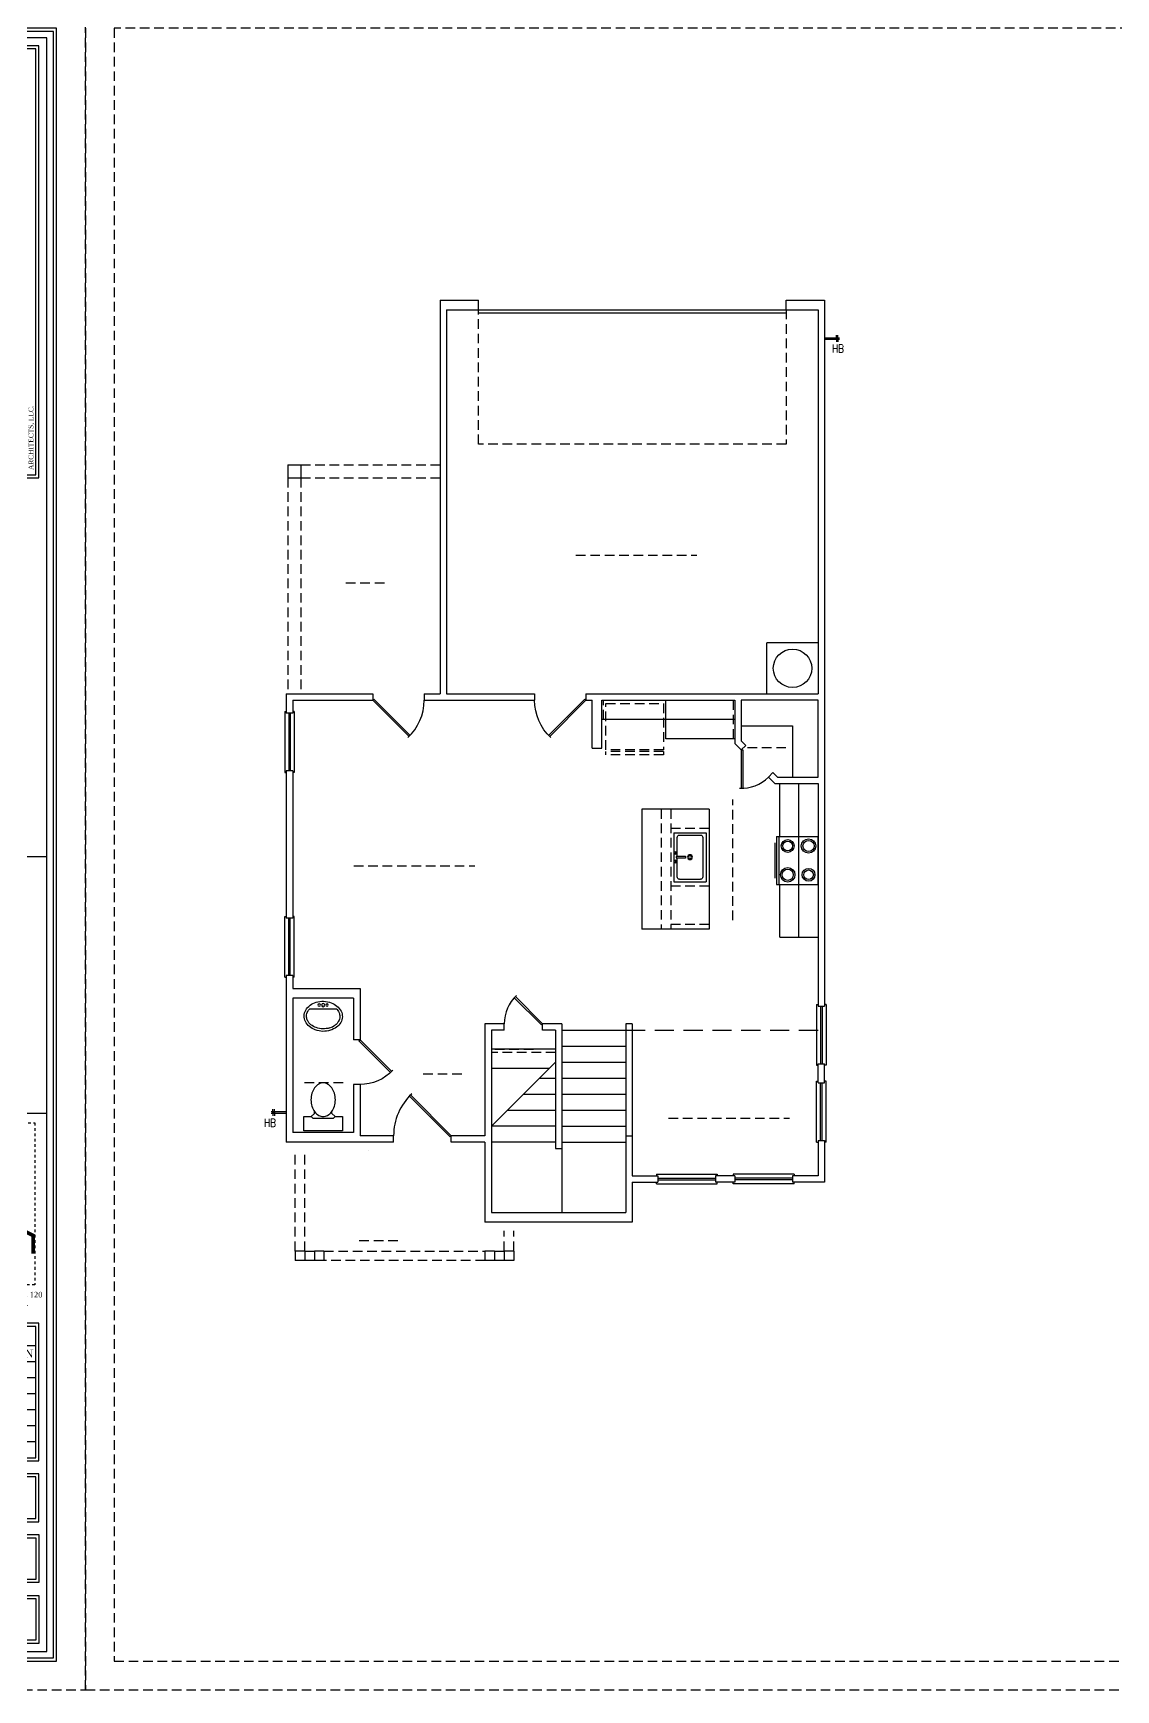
# Model space of a CAD drawing. Header units: inches. Extents: x 1062 to 6528, y -11616 to 5280.
# Drawn here: x 4863 to 5539, y 3168 to 4203 of the extents above; entities that cross this region are included whole.
import ezdxf
from ezdxf.enums import TextEntityAlignment as Align

# ---------------------------------------------------------------- set-up
doc = ezdxf.new("R2010")
doc.units = ezdxf.units.IN
doc.header["$LTSCALE"] = 24
doc.header["$MEASUREMENT"] = 0
for name, pattern in [('DASH', [0.1236, 0.0618, -0.0618]), ('DASHED', [0.75, 0.5, -0.25]), ('HIDDEN', [0.375, 0.25, -0.125])]:
    doc.linetypes.add(name, pattern=pattern)
doc.layers.get('Defpoints').update_dxf_attribs({"color": 3, "linetype": 'HIDDEN'})
for name, color, linetype in [('A-DOOR', 4, 'CONTINUOUS'), ('A-WALL', 2, 'CONTINUOUS'), ('AN', 6, 'CONTINUOUS'), ('P-FIXT', 6, 'CONTINUOUS'), ('TB', 5, 'CONTINUOUS')]:
    doc.layers.add(name, color=color, linetype=linetype)
doc.layers.add('cam_Wall', color=105, linetype='CONTINUOUS', lineweight=40)
doc.layers.add('ssp_BATHROOM FITTINGS', color=6, linetype='CONTINUOUS', lineweight=0)
doc.layers.get('AN').off()
doc.styles.add('MtXpl_Century_Gothic', font='GOTHIC.TTF')
doc.styles.add('ROMANT', font='times.ttf')
doc.styles.add('SIMPLEX', font='simplex.shx', dxfattribs={"width": 0.8})

# ---------------------------------------------------------------- blocks, each defined once
blk = doc.blocks.new('TB MIDTOWN LOGO')
at = {"layer": 'Defpoints', "linetype": 'DASH'}
blk.add_lwpolyline([(-36, 90), (36, 90), (36, 0), (-36, 0)], close=True, dxfattribs=at)
at = {"layer": 'TB', "color": 142, "true_color": 0x30ace0, "const_width": 2}
blk.add_lwpolyline([(-35, 17.39), (-35, 40.89), (-18, 49.39), (-18, 18.39), (-22, 18.39), (-22, 87.39), (-6, 79.39), (-6, 18.39), (-14, 18.39), (-14, 59.39), (-6, 64.72), (2, 59.39), (2, 18.39), (-2, 18.39), (-2, 44.39), (6, 49.72), (14, 44.39), (14, 18.39), (6, 18.39), (6, 56.39), (22, 64.39), (22, 18.39), (18, 18.39), (18, 35.89), (35, 27.39), (35, 17.39)], dxfattribs=at)
at = {"layer": 'TB', "color": 250, "linetype": 'DASH', "true_color": 0x1c2230, "insert": (0, 15.39), "char_height": 9.25, "width": 72, "attachment_point": 2, "style": 'MtXpl_Century_Gothic'}
blk.add_mtext('\\pxqd;MIDTOWN', dxfattribs=at)
at = {"layer": 'TB', "color": 142, "linetype": 'DASH', "true_color": 0x30ace0, "insert": (0, 3.68), "char_height": 3.5, "width": 72, "attachment_point": 2, "style": 'MtXpl_Century_Gothic'}
blk.add_mtext('\\pxqd;ARCHITECTS', dxfattribs=at)
blk = doc.blocks.new('TB CAMDEN 11X17')
at = {"layer": 'Defpoints', "color": 5}
blk.add_lwpolyline([(-1632, 0), (0, 0), (0, 1056), (-1632, 1056)], close=True, dxfattribs=at)
at = {"layer": 'Defpoints', "color": 7, "linetype": 'HIDDEN'}
blk.add_lwpolyline([(-1614, 18), (-512, 18), (-512, 1038), (-1614, 1038)], close=True, dxfattribs=at)
at = {"layer": 'TB', "color": 6}
for p, q in [((-120, 520.6), (-24, 520.6)), ((-120, 360.3), (-24, 360.3)), ((-31, 215), (-113, 215)), ((-31, 205), (-113, 205)), ((-31, 195), (-113, 195)), ((-31, 185), (-113, 185)), ((-31, 175), (-113, 175)), ((-31, 165), (-113, 165)), ((-31, 155), (-113, 155))]:
    blk.add_line(p, q, dxfattribs=at)
at = {"layer": 'TB', "color": 2}
for points in [[(-126, 18), (-18, 18), (-18, 1038), (-126, 1038)], [(-124, 20), (-20, 20), (-20, 1036), (-124, 1036)]]:
    blk.add_lwpolyline(points, close=True, dxfattribs=at)
at = {"layer": 'TB', "color": 6}
for points in [[(-120, 24), (-24, 24), (-24, 1032), (-120, 1032)], [(-115, 757), (-29, 757), (-29, 1027), (-115, 1027)], [(-113, 759), (-31, 759), (-31, 1025), (-113, 1025)], [(-115, 143), (-29, 143), (-29, 229), (-115, 229)], [(-113, 145), (-31, 145), (-31, 227), (-113, 227)], [(-115, 105), (-29, 105), (-29, 135), (-115, 135)], [(-113, 107), (-31, 107), (-31, 133), (-113, 133)], [(-115, 97), (-29, 97), (-29, 67), (-115, 67)], [(-113, 95), (-31, 95), (-31, 69), (-113, 69)], [(-115, 59), (-29, 59), (-29, 29), (-115, 29)], [(-113, 57), (-31, 57), (-31, 31), (-113, 31)]]:
    blk.add_lwpolyline(points, close=True, dxfattribs=at)
at = {"layer": 'TB', "linetype": 'DASH', "xscale": 1.125, "yscale": 1.125, "zscale": 1.125}
blk.add_blockref('TB MIDTOWN LOGO', (-72, 253), dxfattribs=at)
at = {"layer": 'TB', "color": 6, "insert": (-72, 762), "char_height": 3, "width": 260, "attachment_point": 4, "rotation": 90, "style": 'ROMANT'}
blk.add_mtext('\\pxqj;{\\H1.33333x;\\W1.4253;COPYRIGHT, MIDTOWN ARCHITECTS, LLC. - 2024\\P}THESE PLANS ARE INTENDED TO PROVIDE THE BASIC CONSTRUCTION INFORMATION NECESSARY TO  SUBSTANTIALLY COMPLETE THIS STRUCTURE.  THESE PLANS MUST BE VERIFIED AND CHECKED BY THE  BUILDER OR THE PERSON IN AUTHORITY OF THIS PROJECT.  ANY DISCREPANCY, ERROR, AND/OR OMISSION, IF  FOUND, IS TO BE BROUGHT TO THE IMMEDIATE ATTENTION OF THE DESIGNER BEFORE ANY CONSTRUCTION IS  COMMENCED OR PURCHASES MADE.  IT IS RECOMMENDED THAT THE OWNER OR BUILDER OBTAIN  COMPLETE ENGINEERING SERVICES, FOUNDATION, HVAC, AND STRUCTURAL, BEFORE BEGINNING  CONSTRUCTION OF ANY KIND.  NOTE: ALL FEDERAL, STATE, AND LOCAL CODES, ORDINANCES, AND  RESTRICTIONS TAKE PRECEDENCE OVER ANY PART OF THESE PLANS WHICH MAY CONFLICT WITH SAME, AND  MUST BE STRICTLY OBEYED AND FOLLOWED BEFORE AND DURING CONSTRUCTION.  THESE PLANS ARE  COPYRIGHTED AND ARE SUBJECT TO COPYRIGHT PROTECTION AS AN "ARCHITECTURAL WORK" UNDER SEC. 102  OF THE COPYRIGHT ACT, 17 U.S.O. AS AMENDED DECEMBER 1990 AND KNOWN AS ARCHITECTURAL  WORKS COPYRIGHT PROTECTION ACT OF 1990.  THE PROTECTION INCLUDES BUT IS NOT LIMITED TO THE  OVERALL FORM AS WELL AS THE ARRANGEMENT AND COMPOSITION OF SPACES AND ELEMENTS OF THE  DESIGN.  UNDER SUCH PROTECTION, UNAUTHORIZED USE OF THESE PLANS, WORK OR HOME REPRESENTED,  CAN LEGALLY RESULT IN THE CESSATION OF CONSTRUCTION OR BUILDINGS BEING SEIZED AND/ OR MONETARY  COMPENSATION TO MIDTOWN ARCHITECTS, LLC.', dxfattribs=at)
at = {"layer": 'TB', "color": 6, "attachment_point": 5, "style": 'ROMANT'}
for s, insert, char_height, width in [('1801 WITTINGTON PLACE, SUITE 120\\PFARMERS BRANCH, TX 75234\\PPHONE: 972-839-9429', (-72, 241), 3.5, 87.956), ('DESCRIPTION', (-57, 210), 5, 52)]:
    blk.add_mtext(s, dxfattribs=dict(at, insert=insert, char_height=char_height, width=width))
at = {"layer": 'TB', "color": 6, "style": 'ROMANT'}
for tag, p in [('S.NAME.1', (-87, 440.4)), ('S.NAME.2', (-69, 440.4)), ('S.NAME.3', (-51, 440.4))]:
    blk.add_attdef(tag, text='', height=12, rotation=90, dxfattribs=at).set_placement(p, align=Align.MIDDLE_CENTER)
for tag, p in [('SCALE', (-72, 113.5)), ('S.NUMBER', (-72, 37.5))]:
    blk.add_attdef(tag, text='', height=8, dxfattribs=at).set_placement(p, align=Align.MIDDLE_CENTER)
blk = doc.blocks.new('Ksink-Single Bowl')
at = {"layer": 'P-FIXT'}
for p, q in [((-15.3, 20), (15.3, 20)), ((-15.3, 20), (-15.3, 0)), ((-13.8, 16.5), (-13.8, 3.5)), ((-0.5, 18), (-12.3, 18)), ((-0.5, 12.9), (-0.5, 18.7)), ((-0.5, 18.7), (0.5, 18.7)), ((0.3, 12.6), (-0.3, 12.6)), ((0.5, 18.7), (0.5, 12.9)), ((12.3, 18), (0.5, 18)), ((13.8, 16.5), (13.8, 3.5)), ((15.3, 20), (15.3, 0)), ((-15.3, 0), (15.3, 0)), ((-12.3, 2), (12.3, 2))]:
    blk.add_line(p, q, dxfattribs=at)
for centre, radius in [((-2.7, 18.9), 0.75), ((-2.7, 18.9), 0.5), ((0, 10), 1.5), ((0, 10), 1), ((2.7, 18.9), 0.75), ((2.7, 18.9), 0.5)]:
    blk.add_circle(centre, radius, dxfattribs=at)
for centre, radius, start, end in [((-12.3, 16.5), 1.5, 90, 180), ((-0.3, 12.9), 0.25, 180, 270), ((0.3, 12.9), 0.25, 270, 0), ((12.3, 16.5), 1.5, 360, 90), ((-12.3, 3.5), 1.5, 180, 270), ((12.3, 3.5), 1.5, 270, 360)]:
    blk.add_arc(centre, radius, start, end, dxfattribs=at)
blk = doc.blocks.new('2068ANGLE')
at = {"layer": 'A-DOOR', "color": 0}
for p, q in [((-0.7, -0.7), (-17.7, 16.2)), ((0, 0), (-17, 17)), ((0, 0), (-0.7, -0.7))]:
    blk.add_line(p, q, dxfattribs=at)
blk.add_arc((0, 0), 24, 132.612, 180, dxfattribs=at)
blk = doc.blocks.new('2868ANGLE')
at = {"layer": 'A-DOOR', "color": 0}
for p, q in [((-0.7, -0.7), (-23.3, 21.9)), ((0, 0), (-22.6, 22.6)), ((0, 0), (-0.7, -0.7))]:
    blk.add_line(p, q, dxfattribs=at)
blk.add_arc((0, 0), 32, 133.2092, 180, dxfattribs=at)
blk = doc.blocks.new('3068ANGLE')
at = {"layer": 'A-DOOR', "color": 0}
for p, q in [((-0.7, -0.7), (-26.2, 24.7)), ((0, 0), (-25.5, 25.5)), ((0, 0), (-0.7, -0.7))]:
    blk.add_line(p, q, dxfattribs=at)
blk.add_arc((0, 0), 36, 133.4082, 180, dxfattribs=at)
blk = doc.blocks.new('WC')
at = {"layer": 'P-FIXT', "color": 0}
for p, q in [((-12, -9), (-12, 0)), ((-12, 0), (12, 0)), ((12, 0), (12, -9)), ((-7.5, -9), (-12, -9)), ((-7.5, -9), (-6.5, -8)), ((-7.5, -9), (-5.5, -11)), ((6.5, -8), (-6.5, -8)), ((7.5, -9), (5.5, -11)), ((7.5, -9), (6.5, -8)), ((12, -9), (7.5, -9)), ((-5.5, -11), (-5.5, -12.2)), ((5.5, -11), (5.5, -12.2))]:
    blk.add_line(p, q, dxfattribs=at)
blk.add_lwpolyline([(0, -30, 0.130075), (2.8, -29.3, 0.10646), (5.4, -26.9, 0.084286), (7, -23.6, 0.073334), (7.6, -19.5, 0.073334), (7, -15.4, 0.084286), (5.4, -12.1, 0.10646), (2.8, -9.7, 0.130075), (0, -9, 0.130075), (-2.8, -9.7, 0.10646), (-5.4, -12.1, 0.084286), (-7, -15.4, 0.073334), (-7.6, -19.5, 0.073334), (-7, -23.6, 0.084286), (-5.4, -26.9, 0.10646), (-2.8, -29.3, 0.130075)], format="xyb", close=True, dxfattribs=at)
blk = doc.blocks.new('Ped')
at = {"layer": 'P-FIXT', "color": 0}
blk.add_line((8.3, 5), (-8.4, 5), dxfattribs=at)
blk.add_lwpolyline([(0.1, -9.1, 0.078829), (4.8, -8.2, 0.088062), (8.5, -6.1, 0.105303), (11, -2.9, 0.121879), (11.8, 0.6, 0.121879), (10.8, 4.1, 0.105303), (8.1, 7.2, 0.088062), (4.3, 9.1, 0.078829), (-0.4, 9.7, 0.078829), (-5.1, 8.8, 0.088062), (-8.7, 6.7, 0.105303), (-11.3, 3.5, 0.121879), (-12.1, 0, 0.121879), (-11.1, -3.5, 0.105303), (-8.4, -6.5, 0.088062), (-4.6, -8.4, 0.078829)], format="xyb", close=True, dxfattribs=at)
for centre, radius in [((-2.5, 7.3), 0.75), ((-0.1, 7.3), 1), ((2.4, 7.3), 0.75)]:
    blk.add_circle(centre, radius, dxfattribs=at)
for centre, radius, start, end in [((-4.6, 0.2), 5.93, 153.7535, 181.5491), ((-4.6, 0.2), 5.93, 181.5491, 209.3447), ((-2.4, -0.9), 8.38, 135.5914, 153.7535), ((2.2, -0.8), 8.38, 29.3447, 43.2157), ((4.4, 0.4), 5.93, 1.5491, 29.3447), ((4.4, 0.4), 5.93, 333.7535, 1.5491), ((-2.5, 1.4), 8.38, 209.3447, 233.3898), ((-1.1, 3.2), 10.7, 233.3898, 253.5202), ((-0.3, 6.1), 13.6, 253.5202, 271.5491), ((-0.3, 6.1), 13.6, 271.5491, 289.578), ((0.7, 3.3), 10.7, 289.578, 309.7084), ((2.2, 1.5), 8.38, 309.7084, 333.7535)]:
    blk.add_arc(centre, radius, start, end, dxfattribs=at)
blk = doc.blocks.new('2468ANGLE')
at = {"layer": 'A-DOOR', "color": 0}
for p, q in [((-20.5, 19.1), (-0.7, -0.7)), ((-19.8, 19.8), (0, 0)), ((-0.7, -0.7), (0, 0))]:
    blk.add_line(p, q, dxfattribs=at)
blk.add_arc((0, 0), 28, 132.9533, 180, dxfattribs=at)
blk = doc.blocks.new('Ref')
at = {"layer": 'A-WALL', "color": 6, "linetype": 'HIDDEN'}
for p, q in [((-32, 0), (-32, -36)), ((-30, 0), (-32, 0)), ((-30, 0), (-30, -36)), ((-29, 0), (-29, -36)), ((0, 0), (-29, 0)), ((0, -36), (0, 0)), ((-32, -36), (-30, -36)), ((-29, -36), (0, -36))]:
    blk.add_line(p, q, dxfattribs=at)
blk = doc.blocks.new('Range')
at = {"layer": 'A-WALL', "color": 6}
for p, q in [((-27, 11), (-27, -11)), ((-26, 15), (-26, -15)), ((-26, 15), (0, 15)), ((0, -15), (0, 15)), ((-26, -15), (0, -15))]:
    blk.add_line(p, q, dxfattribs=at)
at = {"layer": 'A-WALL', "color": 4}
blk.add_line((-24.5, 15), (-24.5, -15), dxfattribs=at)
at = {"layer": 'A-WALL', "color": 6}
for centre, radius in [((-19, 9), 4), ((-6, 9), 4.5), ((-19, -9), 4.5), ((-6, -9), 4)]:
    blk.add_circle(centre, radius, dxfattribs=at)
at = {"layer": 'A-WALL', "color": 4}
for centre, radius in [((-19, 9), 3), ((-6, 9), 3.5), ((-19, -9), 3.5), ((-6, -9), 3)]:
    blk.add_circle(centre, radius, dxfattribs=at)
blk = doc.blocks.new('*U590')
at = {"layer": 'Defpoints', "color": 7}
blk.add_line((-37.4, 0), (38.1, 0), dxfattribs=at)
blk = doc.blocks.new('*U591')
at = {"layer": 'Defpoints', "color": 7}
blk.add_line((-11.7, 0), (12.3, 0), dxfattribs=at)
blk = doc.blocks.new('1ST FLOOR')
at = {"layer": 'A-DOOR'}
for p, q in [((-1, -257), (-1, -295)), ((-1, -257), (0, -257)), ((1.5, -258), (1.5, -294)), ((2.5, -258), (2.5, -294)), ((5, -257), (4, -257)), ((5, -257), (5, -295)), ((-1, -295), (0, -295)), ((5, -295), (4, -295)), ((-1, -423), (-1, -385)), ((-1, -385), (0, -385)), ((1.5, -422), (1.5, -386)), ((2.5, -422), (2.5, -386)), ((5, -385), (4, -385)), ((5, -423), (5, -385)), ((-1, -423), (0, -423)), ((5, -423), (4, -423)), ((331, -440), (331, -478)), ((331, -440), (332, -440)), ((333.5, -441), (333.5, -477)), ((334.5, -441), (334.5, -477)), ((337, -440), (336, -440)), ((337, -440), (337, -478)), ((331, -478), (332, -478)), ((337, -478), (336, -478)), ((331, -526), (331, -488)), ((331, -488), (332, -488)), ((333.5, -525), (333.5, -489)), ((334.5, -525), (334.5, -489)), ((337, -488), (336, -488)), ((337, -526), (337, -488)), ((331, -526), (332, -526)), ((337, -526), (336, -526)), ((231, -546), (269, -546)), ((231, -546), (231, -547)), ((269, -546), (269, -547)), ((317, -546), (279, -546)), ((279, -546), (279, -547)), ((317, -546), (317, -547)), ((231, -552), (231, -551)), ((231, -552), (269, -552)), ((232, -548.5), (268, -548.5)), ((232, -549.5), (268, -549.5)), ((269, -552), (269, -551)), ((279, -552), (279, -551)), ((317, -552), (279, -552)), ((316, -548.5), (280, -548.5)), ((316, -549.5), (280, -549.5)), ((317, -552), (317, -551))]:
    blk.add_line(p, q, dxfattribs=at)
at = {"layer": 'A-WALL'}
for p, q in [((96, 0), (120, 0)), ((96, 0), (96, -246)), ((120, -6), (120, 0)), ((312, 0), (336, 0)), ((312, -6), (312, 0)), ((336, 0), (336, -441)), ((100, -6), (120, -6)), ((100, -6), (100, -246)), ((312, -6), (332, -6)), ((332, -6), (332, -246)), ((1, -103), (9, -103)), ((1, -103), (1, -111)), ((9, -103), (9, -111)), ((1, -111), (9, -111)), ((0, -246), (54, -246)), ((0, -246), (0, -258)), ((54, -246), (54, -250)), ((86, -246), (96, -246)), ((86, -246), (86, -250)), ((100, -246), (155, -246)), ((155, -246), (155, -250)), ((187, -246), (332, -246)), ((187, -246), (187, -250)), ((4, -258), (0, -258)), ((4, -250), (54, -250)), ((4, -250), (4, -258)), ((86, -250), (155, -250)), ((86, -250), (86, -250)), ((187, -250), (191, -250)), ((191, -280), (191, -250)), ((197, -250), (280, -250)), ((197, -280), (197, -250)), ((280, -250), (280, -277)), ((332, -250), (284, -250)), ((284, -250), (284, -275.3)), ((332, -298), (332, -250)), ((284, -281), (280, -277)), ((286.8, -278.2), (284, -275.3)), ((286.8, -278.2), (284, -281)), ((191, -280), (197, -280)), ((0, -294), (0, -386)), ((4, -294), (0, -294)), ((4, -294), (4, -386)), ((303.8, -295.2), (301, -298)), ((305, -302), (301, -298)), ((306.7, -298), (303.8, -295.2)), ((306.7, -298), (332, -298)), ((305, -302), (332, -302)), ((332, -302), (332, -441)), ((4, -386), (0, -386)), ((4, -422), (0, -422)), ((4, -430), (46, -430)), ((46, -430), (46, -462)), ((42, -436), (4, -436)), ((4, -436), (4, -520)), ((42, -436), (42, -462)), ((332, -441), (336, -441)), ((136, -452), (124, -452)), ((124, -452), (124, -522)), ((136, -456), (136, -452)), ((172, -452), (160, -452)), ((160, -456), (160, -452)), ((172, -452), (172, -530)), ((46, -462), (42, -462)), ((136, -456), (128, -456)), ((128, -456), (128, -570)), ((168, -456), (160, -456)), ((168, -456), (168, -530)), ((332, -489), (332, -477)), ((332, -477), (336, -477)), ((336, -489), (336, -477)), ((46, -490), (42, -490)), ((42, -490), (42, -520)), ((46, -490), (46, -522)), ((332, -489), (336, -489)), ((67, -526), (0, -526)), ((42, -520), (4, -520)), ((67, -522), (46, -522)), ((46, -526), (46, -526)), ((67, -526), (67, -522)), ((124, -522), (103, -522)), ((103, -526), (103, -522)), ((124, -526), (103, -526)), ((212, -522), (212, -570)), ((212, -522), (216, -522)), ((216, -522), (216, -547)), ((332, -525), (332, -547)), ((332, -525), (336, -525)), ((336, -525), (336, -551)), ((168, -530), (172, -530)), ((216, -547), (232, -547)), ((232, -547), (232, -551)), ((280, -547), (268, -547)), ((268, -547), (268, -551)), ((280, -547), (280, -551)), ((332, -547), (316, -547)), ((316, -547), (316, -551)), ((216, -551), (216, -576)), ((216, -551), (232, -551)), ((280, -551), (268, -551)), ((336, -551), (316, -551)), ((128, -570), (212, -570))]:
    blk.add_line(p, q, dxfattribs=at)
at = {"layer": 'A-WALL', "color": 4}
for p, q in [((120, -6), (312, -6)), ((120, -8), (312, -8))]:
    blk.add_line(p, q, dxfattribs=at)
at = {"layer": 'A-WALL', "color": 4, "linetype": 'HIDDEN'}
for p, q in [((120, -90), (120, -6)), ((312, -6), (312, -90)), ((312, -90), (120, -90)), ((264, -366), (240, -366)), ((264, -390), (240, -390)), ((168, -470), (128, -470))]:
    blk.add_line(p, q, dxfattribs=at)
at = {"layer": 'A-WALL', "color": 6}
for p, q in [((300, -246), (300, -214)), ((332, -214), (300, -214)), ((237, -274), (237, -250)), ((280, -262), (197, -262)), ((284, -266), (316, -266)), ((316, -266), (316, -298)), ((280, -274), (237, -274)), ((308, -335), (308, -302)), ((320, -398), (320, -302)), ((264, -318), (222, -318)), ((222, -318), (222, -393)), ((264, -318), (264, -393)), ((308, -398), (308, -365)), ((264, -393), (222, -393)), ((308, -398), (332, -398)), ((216, -452), (212, -452)), ((212, -452), (212, -522)), ((216, -452), (216, -522)), ((172, -456), (212, -456)), ((168, -468), (128, -468)), ((128, -516), (168, -476)), ((172, -466), (212, -466)), ((172, -476), (212, -476)), ((164, -480), (128, -480)), ((158, -486), (168, -486)), ((172, -486), (212, -486)), ((148, -496), (168, -496)), ((172, -496), (212, -496)), ((138, -506), (168, -506)), ((172, -506), (212, -506)), ((168, -516), (128, -516)), ((172, -516), (212, -516)), ((168, -526), (128, -526)), ((172, -526), (212, -526)), ((172, -530), (172, -570))]:
    blk.add_line(p, q, dxfattribs=at)
at = {"layer": 'A-WALL', "color": 9, "linetype": 'HIDDEN'}
for p, q in [((198, -262), (198, -250)), ((279, -250), (279, -274)), ((264, -330), (240, -330))]:
    blk.add_line(p, q, dxfattribs=at)
at = {"layer": 'A-WALL', "color": 5, "linetype": 'HIDDEN'}
for p, q in [((234, -318), (234, -393)), ((240, -318), (240, -393))]:
    blk.add_line(p, q, dxfattribs=at)
at = {"layer": 'A-WALL', "color": 5, "linetype": 'DASHED'}
blk.add_line((212, -456), (332, -456), dxfattribs=at)
at = {"layer": 'A-WALL'}
for points in [[(0, -422), (0, -426), (0, -526)], [(4, -422), (4, -430)]]:
    blk.add_lwpolyline(points, dxfattribs=at)
at = {"layer": 'A-WALL', "color": 1}
blk.add_circle((316, -230), 12, dxfattribs=at)
at = {"layer": 'A-DOOR'}
for name, p, rotation in [('2868ANGLE', (54, -250), 180), ('2068ANGLE', (284, -281), 134.9999999999891)]:
    blk.add_blockref(name, p, dxfattribs=dict(at, rotation=rotation))
at = {"layer": 'A-DOOR', "xscale": -1}
for name, p, rotation in [('2868ANGLE', (187, -250), 180), ('2468ANGLE', (46, -462), 270)]:
    blk.add_blockref(name, p, dxfattribs=dict(at, rotation=rotation))
at = {"layer": 'A-DOOR'}
for name, p in [('2068ANGLE', (160, -452)), ('3068ANGLE', (103, -522))]:
    blk.add_blockref(name, p, dxfattribs=at)
at = {"layer": 'A-WALL'}
for name, p, xscale, rotation in [('Ref', (235.5, -252), -1, 270), ('Ksink-Single Bowl', (262, -348), -1.000000000000002, 90)]:
    blk.add_blockref(name, p, dxfattribs=dict(at, xscale=xscale, rotation=rotation))
blk.add_blockref('Range', (332, -350), dxfattribs=at)
at = {"layer": 'AN'}
for name, p in [('*U590', (218.2, -159.4)), ('*U591', (48.9, -176.7)), ('*U591', (299.6, -279.5)), ('*U590', (79.5, -353.3)), ('*U591', (141.9, -468)), ('*U591', (97.2, -483.4)), ('*U591', (23.1, -488.8)), ('*U590', (276, -511.1))]:
    blk.add_blockref(name, p, dxfattribs=at)
at = {"layer": 'AN', "rotation": 90}
blk.add_blockref('*U590', (278.7, -350), dxfattribs=at)
at = {"layer": 'P-FIXT', "xscale": -1}
blk.add_blockref('Ped', (22.9, -447.7), dxfattribs=at)
at = {"layer": 'P-FIXT', "rotation": 180}
blk.add_blockref('WC', (23, -519), dxfattribs=at)
blk = doc.blocks.new('*U692')
at = {"layer": 'P-FIXT'}
for p, q in [((0, 0.5), (9.2, 0.5)), ((7.2, 0), (7.2, 2)), ((7.2, 0), (7.2, -2)), ((8.2, 0), (8.2, 2)), ((8.2, 0), (8.2, -2)), ((0, -0.5), (9.2, -0.5))]:
    blk.add_line(p, q, dxfattribs=at)
at = {"layer": 'P-FIXT', "lineweight": 13, "style": 'SIMPLEX', "width": 0.8}
blk.add_text('HB', height=5, dxfattribs=at).set_placement((4.5, -8.8))
blk = doc.blocks.new('*U694')
at = {"layer": 'P-FIXT'}
for p, q in [((0, 0.5), (-9.2, 0.5)), ((-8.2, 0), (-8.2, 2)), ((-8.2, 0), (-8.2, -2)), ((-7.2, 0), (-7.2, 2)), ((-7.2, 0), (-7.2, -2)), ((0, -0.5), (-9.2, -0.5))]:
    blk.add_line(p, q, dxfattribs=at)
at = {"layer": 'P-FIXT', "lineweight": 13, "style": 'SIMPLEX', "width": 0.8}
blk.add_text('HB', height=5, dxfattribs=at).set_placement((-13.7, -8.9))

msp = doc.modelspace()

# ---------------------------------------------------------------- linework, layer by layer
at = {"layer": 'A-WALL', "color": 4, "linetype": 'HIDDEN'}
for p, q in [((5030.40009, 3933.13122), (5117.40009, 3933.13122)), ((5022.40009, 3925.13122), (5022.40009, 3790.13122)), ((5030.40009, 3925.13122), (5117.40009, 3925.13122)), ((5030.40009, 3925.13122), (5030.40009, 3790.13122)), ((5026.90009, 3442.13122), (5026.90009, 3504.63122)), ((5032.90009, 3442.13122), (5032.90009, 3504.63122)), ((5157.40009, 3442.13122), (5157.40009, 3454.63122)), ((5163.40009, 3442.13122), (5163.40009, 3454.63122)), ((5032.90009, 3442.13122), (5038.90009, 3442.13122)), ((5038.90009, 3436.13122), (5032.90009, 3436.13122)), ((5044.90009, 3442.13122), (5145.40009, 3442.13122)), ((5145.40009, 3436.13122), (5044.90009, 3436.13122)), ((5151.40009, 3442.13122), (5157.40009, 3442.13122)), ((5157.40009, 3436.13122), (5151.40009, 3436.13122))]:
    msp.add_line(p, q, dxfattribs=at)
at = {"layer": 'A-WALL'}
for p, q in [((5145.40009, 3510.13122), (5145.40009, 3460.13122)), ((5237.40009, 3460.13122), (5145.40009, 3460.13122)), ((5032.90009, 3442.13122), (5026.90009, 3442.13122)), ((5026.90009, 3442.13122), (5026.90009, 3436.13122)), ((5032.90009, 3436.13122), (5026.90009, 3436.13122)), ((5032.90009, 3442.13122), (5032.90009, 3436.13122)), ((5044.90009, 3442.13122), (5038.90009, 3442.13122)), ((5038.90009, 3442.13122), (5038.90009, 3436.13122)), ((5044.90009, 3436.13122), (5038.90009, 3436.13122)), ((5044.90009, 3442.13122), (5044.90009, 3436.13122)), ((5151.40009, 3442.13122), (5145.40009, 3442.13122)), ((5145.40009, 3442.13122), (5145.40009, 3436.13122)), ((5151.40009, 3436.13122), (5145.40009, 3436.13122)), ((5151.40009, 3442.13122), (5151.40009, 3436.13122)), ((5163.40009, 3442.13122), (5157.40009, 3442.13122)), ((5157.40009, 3442.13122), (5157.40009, 3436.13122)), ((5163.40009, 3436.13122), (5157.40009, 3436.13122)), ((5163.40009, 3442.13122), (5163.40009, 3436.13122))]:
    msp.add_line(p, q, dxfattribs=at)
at = {"layer": 'cam_Wall'}
msp.add_line((5072.90009, 3504.63122), (5072.90009, 3504.63122), dxfattribs=at)

# ---------------------------------------------------------------- block references
at = {"layer": 'AN'}
for name, p in [('1ST FLOOR', (5021.40009, 4036.13122)), ('*U591', (5078.67211, 3448.67413))]:
    msp.add_blockref(name, p, dxfattribs=at)
at = {"layer": 'ssp_BATHROOM FITTINGS'}
for name, p in [('*U692', (5357.58873, 4012.13122)), ('*U694', (5021.21145, 3528.63122))]:
    msp.add_blockref(name, p, dxfattribs=at)
at = {"layer": 'TB'}
for p in [(4896, 3168), (6528, 3168)]:
    msp.add_blockref('TB CAMDEN 11X17', p, dxfattribs=at)

doc.saveas('drawing.dxf')
